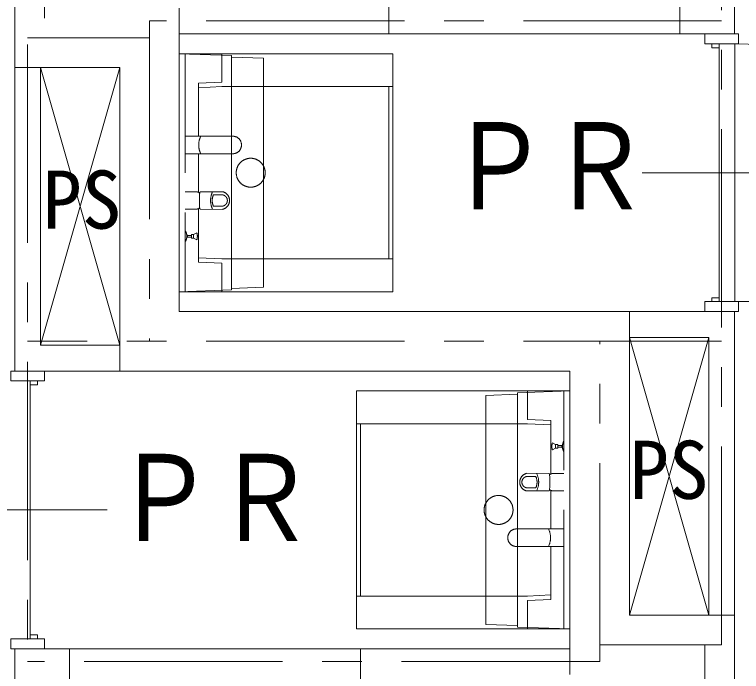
# Model space of a CAD drawing. Units: millimetres at full size; details may follow other scales. Extents: x -443943 to 462275, y -43546 to 79452.
# Drawn here: x -211790 to -209957, y -1331 to 325 of the extents above; entities that cross this region are included whole.
import ezdxf
from ezdxf.enums import TextEntityAlignment as Align

# ---------------------------------------------------------------- set-up
doc = ezdxf.new("R2010")
doc.units = ezdxf.units.MM
doc.header["$LTSCALE"] = 100
doc.linetypes.add('CHAIN1', pattern=[8, 5, -1, 1, -1])
doc.linetypes.add('DASHED3', pattern=[4, 3, -1])
doc.layers.add('4-1_通り芯', color=4, linetype='Continuous', lineweight=9)
doc.layers.add('8-8_強調', color=4, linetype='DASHED3', lineweight=9)
doc.styles.add('ＭＳ ゴシック', font='')
doc.styles.get('ＭＳ ゴシック').set_extended_font_data('MS Gothic')

# ---------------------------------------------------------------- blocks, each defined once
blk = doc.blocks.new('洗面化粧台600')
at = {"layer": '8-8_強調', "linetype": 'Continuous'}
for p, q in [((-464, 164.9), (-464, -266.1)), ((-29.6, 154.9), (-464, 154.9)), ((-29.6, 164.9), (-29.6, -266.1)), ((53.2, 164.9), (53.2, -373.1)), ((44.7, -241.1), (41.9, -161.1)), ((-542.2, -241.1), (-546.8, -373.1)), ((48.5, -241.1), (-542.2, -241.1)), ((53.2, -373.1), (48.5, -241.1)), ((53.2, -373.1), (-546.8, -373.1))]:
    blk.add_line(p, q, dxfattribs=at)
at = {"layer": '8-8_強調'}
for p, q in [((-198.9, -239.1), (-198.8, -358.1)), ((-154.8, -239.2), (-154.8, -358.1)), ((-475.1, -266.1), (-546.8, -266.1)), ((-475.1, -266.1), (-472.2, -324.6)), ((-464, -266.1), (-461.2, -324.6)), ((-338.9, -320.2), (-339.1, -263.8)), ((-330.9, -287), (-330.9, -263.4)), ((-302.8, -287), (-302.8, -263.4)), ((-294.8, -320.2), (-294.6, -263.8)), ((-29.6, -266.1), (-32.4, -324.6)), ((-18.6, -266.1), (-21.4, -324.6)), ((-18.6, -266.1), (53.2, -266.1)), ((-337.8, -324.6), (-472.2, -324.6)), ((-411.7, -337.1), (-415.9, -328.9)), ((-402.2, -337.1), (-398, -328.9)), ((-337.9, -324.9), (-335.6, -321.8)), ((-295.8, -324.8), (-298.2, -321.8)), ((-198.8, -324.6), (-295.8, -324.6)), ((-21.4, -324.6), (-154.8, -324.6)), ((-411.7, -337.1), (-411.7, -342.6)), ((-402.2, -337.1), (-411.7, -337.1)), ((-411.7, -342.6), (-402.2, -342.6)), ((-408.9, -342.6), (-408.9, -352.6)), ((-404.9, -342.6), (-404.9, -352.6)), ((-402.2, -337.1), (-402.2, -342.6)), ((-338.4, -330.5), (-338.4, -358.1)), ((-295.2, -358.1), (-295.2, -330.5)), ((52.8, -358.1), (-546.8, -358.1)), ((-419.9, -357.4), (-419.9, -358.1)), ((-403.8, -354.4), (-410.1, -354.4)), ((-408.9, -352.6), (-409.4, -353.1)), ((-409.4, -354.4), (-409.4, -353.1)), ((-404.9, -352.6), (-408.9, -352.6)), ((-404.9, -352.6), (-404.4, -353.1)), ((-404.4, -354.4), (-404.4, -353.1)), ((-393.9, -357.4), (-393.9, -358.1))]:
    blk.add_line(p, q, dxfattribs=at)
at = {"layer": '8-8_強調', "linetype": 'Continuous'}
for points in [[(53.2, 164.9), (-546.8, 164.9), (-546.8, -373.1)], [(-538.4, -241.1), (-535.6, -161.1), (41.9, -161.1)]]:
    blk.add_lwpolyline(points, dxfattribs=at)
at = {"layer": '8-8_強調'}
for points in [[(-335.6, -321.8), (-335.9, -321.7), (-336.1, -321.7), (-336.3, -321.6), (-336.5, -321.5), (-336.7, -321.5), (-336.9, -321.4), (-337.1, -321.4), (-337.3, -321.3), (-337.5, -321.2), (-337.6, -321.2), (-337.8, -321.1), (-337.9, -321.1), (-338.1, -321), (-338.2, -320.9), (-338.3, -320.9), (-338.4, -320.8), (-338.5, -320.7), (-338.6, -320.7), (-338.7, -320.6), (-338.7, -320.5), (-338.8, -320.4), (-338.8, -320.4), (-338.8, -320.3), (-338.8, -320.2), (-338.9, -320.2)], [(-298.2, -321.8), (-298, -321.7), (-297.8, -321.7), (-297.5, -321.6), (-297.3, -321.6), (-297.1, -321.5), (-296.9, -321.5), (-296.7, -321.4), (-296.5, -321.4), (-296.3, -321.3), (-296.2, -321.2), (-296, -321.2), (-295.9, -321.1), (-295.7, -321), (-295.6, -321), (-295.5, -320.9), (-295.4, -320.8), (-295.3, -320.8), (-295.2, -320.7), (-295.1, -320.6), (-295, -320.6), (-295, -320.5), (-294.9, -320.4), (-294.9, -320.4), (-294.9, -320.3), (-294.8, -320.2), (-294.8, -320.2)]]:
    blk.add_lwpolyline(points, dxfattribs=at)
blk.add_circle((-246.8, -193.1), 36.5, dxfattribs=at)
for centre, radius, start, end in [((-177.4, -237.9), 21.5, 88.5031, 169.1032), ((-176.3, -237.9), 21.5, 10.9061, 91.4969), ((-177.4, -237.9), 21.5, 169.1032, 183.2585), ((-176.3, -237.9), 21.5, 356.4748, 10.9061), ((-316.8, -269.4), 22.9, 14.1717, 165.8282), ((-316.8, -266.3), 14.4, 11.8195, 168.1805), ((-316.8, -246.4), 47.9, 244.3498, 295.6502), ((-316.8, -258.2), 32, 244.0097, 295.9903), ((-406.9, -359.6), 32, 90, 106.2441), ((-406.9, -359.6), 32, 73.7559, 90), ((-309.1, -330.5), 29.3, 168.9448, 180.1391), ((-316.8, -126.1), 196.5, 264.4952, 275.4107), ((-324.2, -330.4), 29, 359.8356, 11.1422), ((-176.8, -275.8), 48.4, 244.54, 295.4603), ((-406.9, -382.2), 28, 96.4594, 117.664), ((-406.9, -382.2), 28, 62.336, 83.5406)]:
    blk.add_arc(centre, radius, start, end, dxfattribs=at)

msp = doc.modelspace()

# ---------------------------------------------------------------- linework, layer by layer
at = {"layer": '4-1_通り芯', "color": 3, "lineweight": 20}
for p, q in [((-211789.5, 1691.1), (-211789.5, 191.1)), ((-211374.5, 341.1), (-211374.5, -423.9)), ((-211374.5, -423.9), (-210239.5, -423.9)), ((-210239.5, -1188.9), (-210239.5, -423.9)), ((-210389.5, -573.9), (-211524.5, -573.9)), ((-210389.5, -573.9), (-210389.5, -1338.9)), ((-210239.5, -1188.9), (-209974.5, -1188.9)), ((-209974.5, -2745.9), (-209974.5, -1188.9))]:
    msp.add_line(p, q, dxfattribs=at)
at = {"layer": '4-1_通り芯', "linetype": 'CHAIN1'}
for p, q in [((-211714.5, 1616.1), (-211714.5, 266.1)), ((-210007, -1263.9), (-210007, 1573.6)), ((-210007, -498.9), (-211757, -498.9)), ((-210314.5, -1306.4), (-210314.5, -498.9)), ((-210314.5, -1263.9), (-210007, -1263.9)), ((-210049.5, -1263.9), (-210049.5, -2650.9)), ((-210314.5, -1306.4), (-211757, -1306.4))]:
    msp.add_line(p, q, dxfattribs=at)
at = {"layer": '4-1_通り芯'}
for p, q in [((-210846.2, 276.1), (-210846.2, 389.1)), ((-210013.5, -398.9), (-210013.5, 251.1)), ((-211524.5, 191.1), (-211724.5, -508.9)), ((-211524.5, -508.9), (-211724.5, 191.1)), ((-210207.4, -73.9), (-209752, -73.9)), ((-210039.5, -488.9), (-210239.5, -1188.9)), ((-210039.5, -1188.9), (-210239.5, -488.9)), ((-211750.5, -1248.9), (-211750.5, -598.9)), ((-211556.5, -923.9), (-212012, -923.9)), ((-210917.7, -1386.9), (-210917.7, -1273.9))]:
    msp.add_line(p, q, dxfattribs=at)
at = {"layer": '4-1_通り芯', "color": 7, "lineweight": 15}
for p, q in [((-209964.5, 276.1), (-211374.5, 276.1)), ((-210049.5, 251.1), (-210049.5, 276.1)), ((-210854.6, 226.1), (-211364.6, 226.1)), ((-211789.5, 191.1), (-211789.5, -573.9)), ((-211724.5, 191.1), (-211724.5, -508.9)), ((-209974.5, -423.9), (-209974.5, -1188.9)), ((-210239.5, -488.9), (-210039.5, -488.9)), ((-210039.5, -488.9), (-210039.5, -1188.9)), ((-211524.5, -508.9), (-211724.5, -508.9)), ((-211714.5, -598.9), (-211714.5, -573.9)), ((-210909.3, -1223.9), (-210399.3, -1223.9)), ((-211714.5, -1248.9), (-211714.5, -1273.9)), ((-211789.5, -1273.9), (-211789.5, -2770.9))]:
    msp.add_line(p, q, dxfattribs=at)
for points in [[(-209974.5, 276.1), (-209974.5, 1606.1), (-210805, 1606.1)], [(-209964.5, 276.1), (-209964.5, 251.1), (-210049.5, 251.1)], [(-210013.5, 251.1), (-210013.5, 241.1), (-210031.5, 241.1), (-210031.5, 251.1)], [(-210239.5, -423.9), (-209964.5, -423.9), (-209964.5, -398.9), (-210049.5, -398.9), (-210049.5, -423.9)], [(-210031.5, -398.9), (-210031.5, -388.9), (-210013.5, -388.9), (-210013.5, -398.9)], [(-211524.5, -573.9), (-211799.5, -573.9), (-211799.5, -598.9), (-211714.5, -598.9)], [(-211750.5, -598.9), (-211750.5, -608.9), (-211732.5, -608.9), (-211732.5, -598.9)], [(-211750.5, -1248.9), (-211750.5, -1238.9), (-211732.5, -1238.9), (-211732.5, -1248.9)], [(-210389.5, -1273.9), (-211799.5, -1273.9), (-211799.5, -1248.9), (-211714.5, -1248.9)]]:
    msp.add_lwpolyline(points, dxfattribs=at)
at = {"layer": '4-1_通り芯'}
for points in [[(-210112.7, 276.1), (-210112.7, 389.1), (-210188.8, 706.9)], [(-209973.5, 251.1), (-209973.5, -398.9), (-209323.5, -398.9)], [(-211575.1, -1704.8), (-211651.2, -1386.9), (-211651.2, -1273.9)]]:
    msp.add_lwpolyline(points, dxfattribs=at)
at = {"layer": '4-1_通り芯', "linetype": 'CHAIN1'}
for points in [[(-210007, 308.6), (-211449.5, 308.6), (-211449.5, -498.9)], [(-211757, -2650.9), (-211757, 266.1), (-211449.5, 266.1)]]:
    msp.add_lwpolyline(points, dxfattribs=at)
at = {"layer": '4-1_通り芯', "color": 3, "lineweight": 20}
msp.add_lwpolyline([(-211789.5, 191.1), (-211524.5, 191.1), (-211524.5, -573.9)], dxfattribs=at)
at = {"layer": '4-1_通り芯'}
msp.add_arc((-209973.5, -398.9), 650, 0, 90, dxfattribs=at)

# ---------------------------------------------------------------- block references
at = {"layer": '4-1_通り芯', "yscale": -1, "rotation": 90}
msp.add_blockref('洗面化粧台600', (-211001.4, 172.9), dxfattribs=at)
at = {"layer": '4-1_通り芯', "xscale": -1, "rotation": 90}
msp.add_blockref('洗面化粧台600', (-210762.6, -1170.8), dxfattribs=at)

# ---------------------------------------------------------------- texts
at = {"layer": '4-1_通り芯', "color": 7, "style": 'ＭＳ ゴシック', "width": 0.85}
for p in [(-210697, -232.2), (-211540.8, -1068.6)]:
    msp.add_text('ＰＲ', height=219.9, dxfattribs=at).set_placement(p, align=Align.BOTTOM_LEFT)
at = {"layer": '4-1_通り芯', "style": 'ＭＳ ゴシック'}
for p in [(-211720.1, -258.9), (-210239.6, -940)]:
    msp.add_text('PS', height=146.6, dxfattribs=at).set_placement(p, align=Align.BOTTOM_LEFT)

doc.saveas('drawing.dxf')
